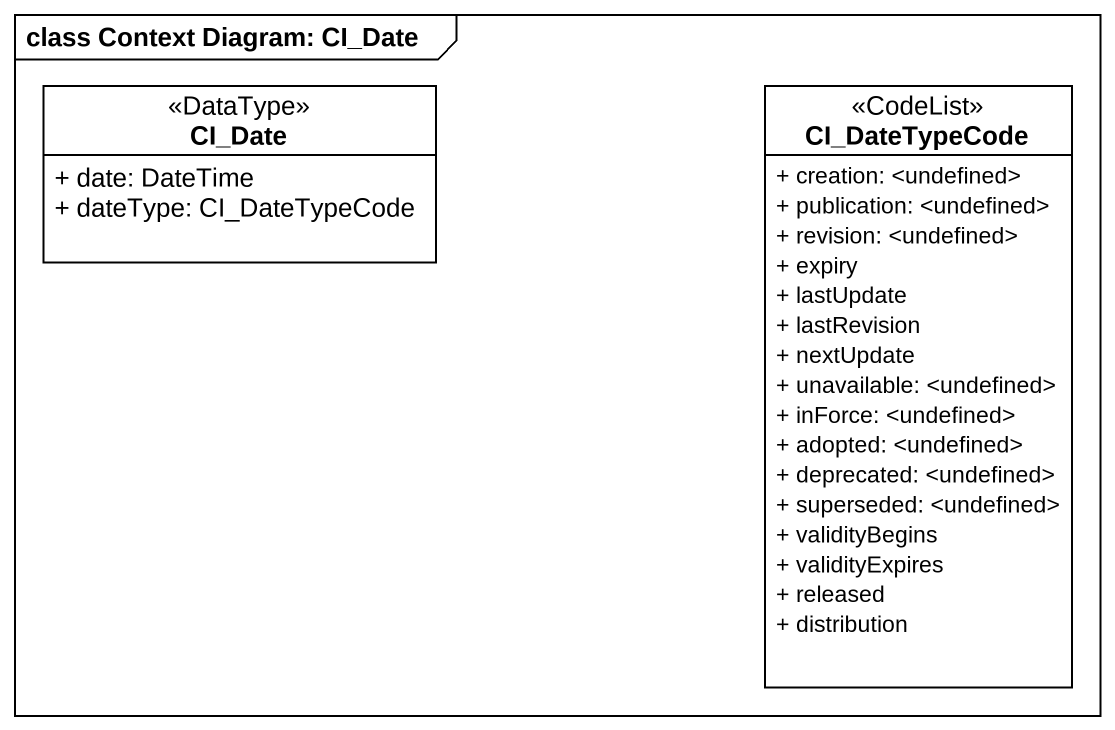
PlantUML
@startuml
mainframe class Context Diagram: CI_Date
hide circle
hide empty members
skinparam classAttributeIconSize 0
class CI_Date <<DataType>> #FFFFFF {
  + date: DateTime
  + dateType: CI_DateTypeCode
}
class CI_DateTypeCode <<CodeList>> #FFFFFF {
  + creation: <undefined>
  + publication: <undefined>
  + revision: <undefined>
  + expiry
  + lastUpdate
  + lastRevision
  + nextUpdate
  + unavailable: <undefined>
  + inForce: <undefined>
  + adopted: <undefined>
  + deprecated: <undefined>
  + superseded: <undefined>
  + validityBegins
  + validityExpires
  + released
  + distribution
}
@enduml
